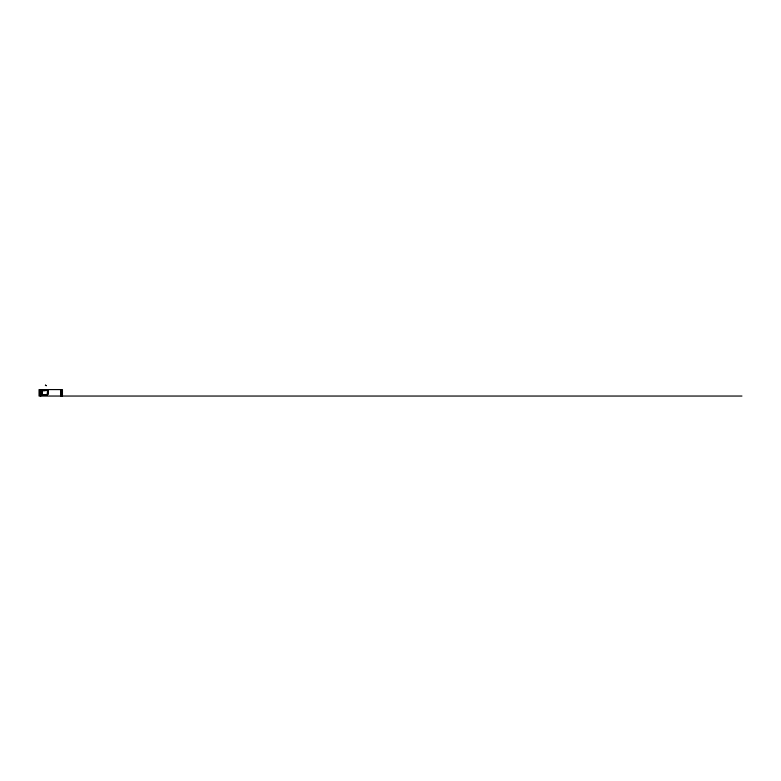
<?xml version="1.0" encoding="UTF-8"?>
<svg xmlns="http://www.w3.org/2000/svg" width="781" height="781" viewBox="0 0 781 781"><rect width="100%" height="100%" fill="white"/><g stroke="black" fill="none" stroke-linecap="round" stroke-linejoin="round"><path stroke-width="1.17" d="M40.807 389.924L40.329 395.703L40.905 395.801L40.905 389.826L40.231 389.826L40.231 395.801L40.807 395.703M61.162 389.924L61.162 395.703M741.95 396.045L39.05 396.045L39.05 389.582L62.441 389.582L62.441 396.045M41.325 390.256L42.145 390.725L41.325 390.256M41.422 391.574L42.242 392.042L41.422 391.574M41.422 392.863L42.242 393.331L41.422 392.863M41.491 393.927L42.301 394.395L41.491 393.927M42.652 390.256L43.463 390.725L42.652 390.256M42.516 394.766L43.336 395.235L42.516 394.766M43.97 390.256L44.781 390.725L43.97 390.256M45.425 385.189L46.245 385.658L45.425 385.189M43.677 394.795L44.488 395.264L43.677 394.795M45.288 390.197L46.099 390.666L45.288 390.197M44.937 394.795L45.747 395.264L44.937 394.795M46.509 390.197L47.329 390.666L46.509 390.197M46.157 394.795L46.967 395.264L46.157 394.795M47.67 390.383L48.481 390.851L47.67 390.383M47.348 392.57L48.158 393.048L47.348 392.57M47.543 391.418L48.354 391.886L47.543 391.418M47.25 393.761L48.061 394.239L47.25 393.761M61.26 389.826L60.576 389.826L60.576 395.801L61.26 395.801L61.26 389.826"/></g></svg>
